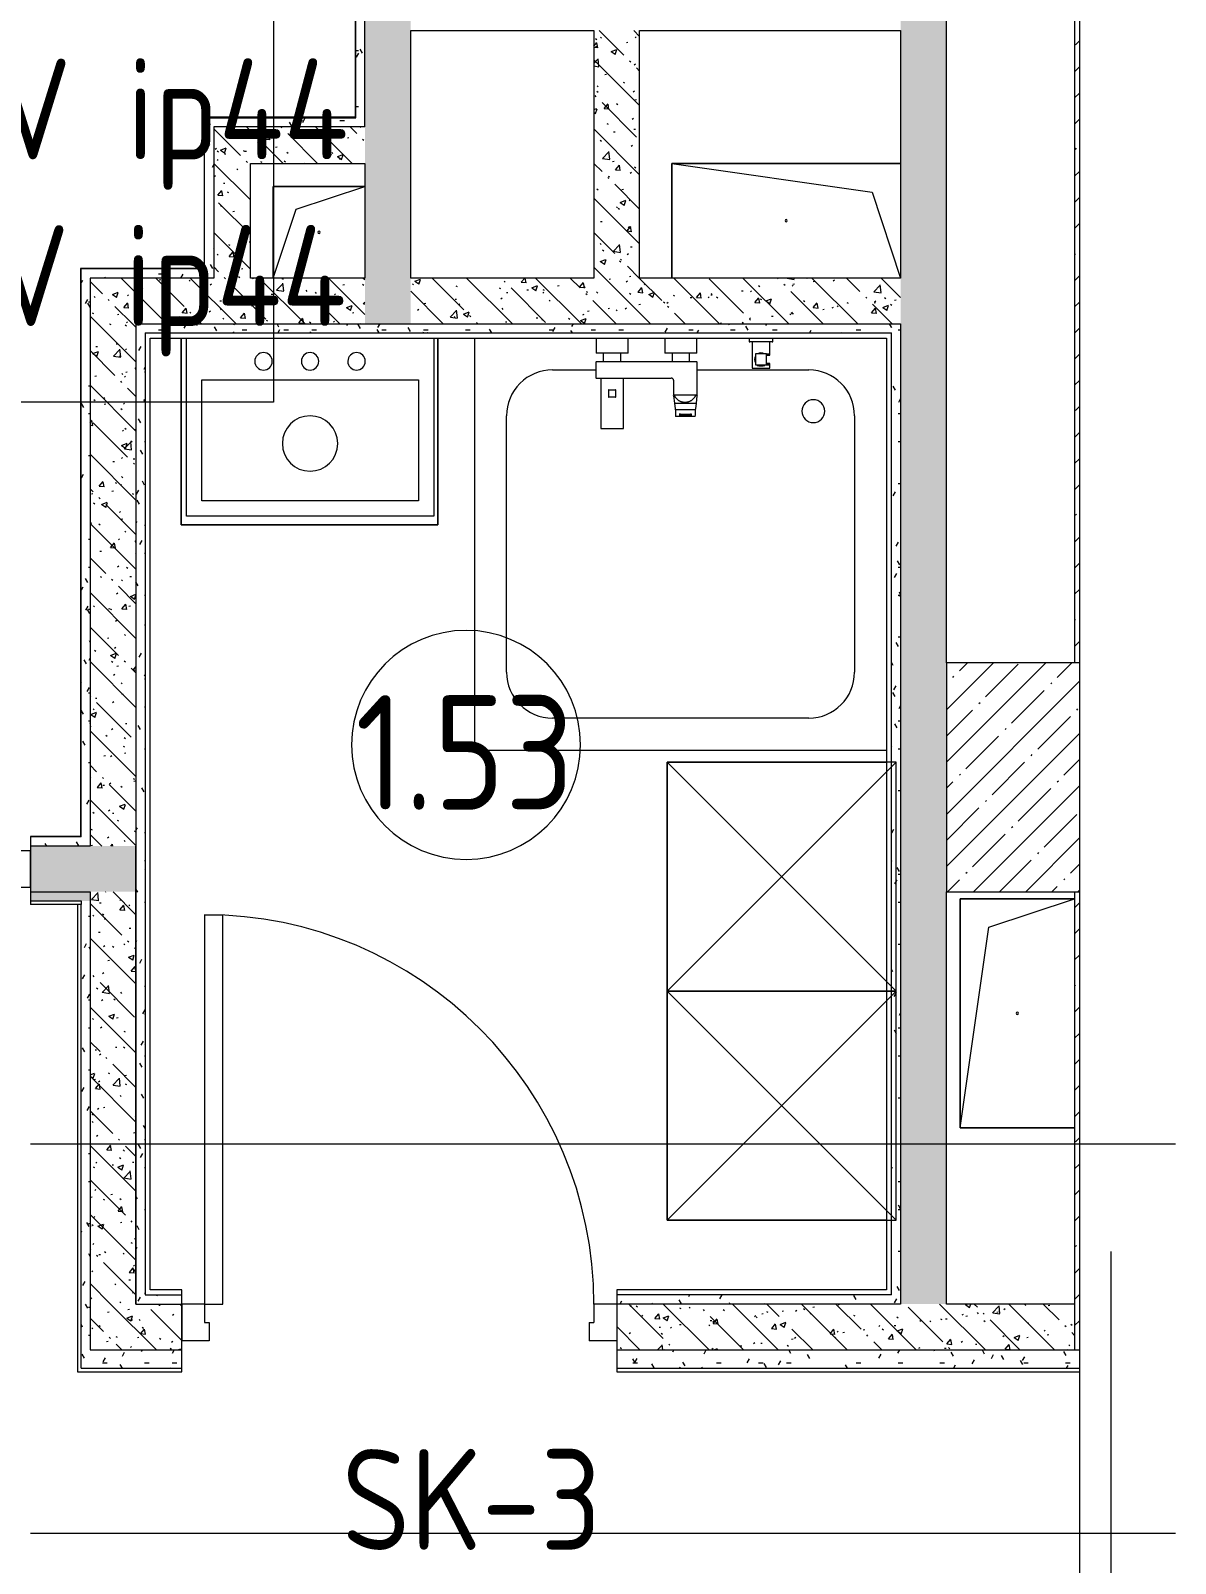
# Model space of a CAD drawing. Header units: millimetres. Extents: x 35881 to 234190, y -8553 to 29063.
# Drawn here: x 82200 to 84700, y 21234 to 24580 of the extents above; entities that cross this region are included whole.
import ezdxf

# ---------------------------------------------------------------- set-up
doc = ezdxf.new("R2010")
doc.units = ezdxf.units.MM
for name, color, linetype, lineweight in [('A-AREA-IDEN', 7, 'Continuous', 9), ('A-DETL-GENF', 7, 'Continuous', 9), ('A-DOOR', 7, 'Continuous', 9), ('A-DOOR-1', 7, 'Continuous', 13), ('A-DOOR-FRAM', 7, 'Continuous', 13), ('A-GENM', 7, 'Continuous', 9), ('A-WALL', 7, 'Continuous', 9), ('E-ELEC-FIXT-IDEN', 7, 'Continuous', 9), ('I-WALL', 7, 'Continuous', 9), ('P-SANR-FIXT', 7, 'Continuous', 9), ('S-COLS', 7, 'Continuous', 9), ('Оси', 7, 'Continuous', 9)]:
    doc.layers.add(name, color=color, linetype=linetype, lineweight=lineweight)
for name, color, linetype, lineweight, true_color in [('A-WALL-1', 7, 'Continuous', 9, 0x3c3c3c), ('A-WALL-FNSH-1', 7, 'Continuous', 9, 0x3c3c3c), ('I-FURN-1', 7, 'Continuous', 9, 0xf0f0f0)]:
    doc.layers.add(name, color=color, linetype=linetype, lineweight=lineweight, true_color=true_color)
doc.styles.add('GOST Common', font='GOST_Common.ttf', dxfattribs={"width": 0.9, "height": 220})
doc.styles.add('GOST Common_1', font='GOST_Common.ttf', dxfattribs={"width": 0.9, "height": 250})
pattern_1 = [(135, (0, 0), (-75.43415, -75.43415), [106.68, -17.78, 3.556, -17.78]), (135, (0, 75.39), (-75.43415, -75.43415), []), (50, (0, 0), (127.52922, -11.15758), [13.335, -146.685]), (355, (0, 0), (-24.66966, 133.74002), [10.668, -117.348]), (100.451, (10.63, -0.93), (102.85973, 122.58178), [11.333, -124.663]), (46.184, (0, 35.56), (189.75516, -29.43036), [20.002, -220.027]), (96.636, (15.81, 33.1), (166.1822, 173.1996), [17, -186.995]), (351.184, (0, 35.56), (166.18393, 173.19757), [16.002, -176.022]), (21, (17.78, 26.67), (106.13027, -71.58603), [13.335, -146.685]), (326, (17.78, 26.67), (43.26188, 128.93175), [10.668, -117.348]), (71.451, (26.62, 20.7), (149.39198, 57.34505), [11.333, -124.663]), (37.5, (0, 0), (2.162228, 59.188357), [3.353, -112.573, 3.353, -115.773, -117.792]), (37.5, (0, 0), (2.162228, 59.188357), [-235.052, 3.353, -114.44]), (7.5, (0, 0), (46.773857, 70.126152), [3.353, -64.567, 3.353, -109.906, -44.894]), (7.5, (0, 0), (46.773857, 70.126152), [-181.178, 3.353, -41.542]), (327.5, (-39.65, 0), (94.91367, -4.010093), [3.353, -41.097, 3.353, -135.331, -184.023]), (327.5, (-39.65, 0), (94.91367, -4.010093), [-183.134, 3.353, -180.67]), (317.5, (-57.43, 0), (103.69057, 17.79882), [3.353, -54.432, 3.353, -88.748, -130.683]), (317.5, (-57.43, 0), (103.69057, 17.79882), [-149.885, 3.353, -127.33])]
pattern_2 = [(45, (0, 0), (-57.02463, 57.02463), []), (45, (57.025, 0), (-57.02463, 57.02463), [100.806, -20.161, 3.353, -16.808])]
pattern_3 = [(0, (0, 0), (121.92, 30.48), [10.058, -81.382, 10.058, -81.382, -487.68]), (0, (0, 0), (121.92, 30.48), [-182.88, 10.058, -172.822, 10.058, -81.382, -213.36]), (0, (0, 0), (121.92, 30.48), [-457.2, 10.058, -50.902, 10.058, -142.342]), (120, (45.72, 15.24), (-87.356454, 90.345817), [10.058, -81.382, 10.058, -81.382, -487.68]), (120, (45.72, 15.24), (-87.356454, 90.345817), [-182.88, 10.058, -172.822, 10.058, -81.382, -213.36]), (120, (45.72, 15.24), (-87.356454, 90.345817), [-457.2, 10.058, -50.902, 10.058, -142.342]), (240, (60.96, 76.2), (-34.563546, -120.825817), [10.058, -81.382, 10.058, -81.382, -487.68]), (240, (60.96, 76.2), (-34.563546, -120.825817), [-182.88, 10.058, -172.822, 10.058, -81.382, -213.36]), (240, (60.96, 76.2), (-34.563546, -120.825817), [-457.2, 10.058, -50.902, 10.058, -142.342])]

# ---------------------------------------------------------------- blocks, each defined once
blk = doc.blocks.new('BSC_Колонна _Прямоугольная - 500х500-23287078-План размещения напольных электротехнических лючков и розеток 1 этажа в осях 12-23')
at = {"layer": 'S-COLS'}
h = blk.add_hatch(dxfattribs=at)
h.set_pattern_fill('FP_19', color=256, style=0, pattern_type=2)
h.set_pattern_definition([(45, (-84450, -22950), (-57.02463, 57.02463), []), (45, (-84392.975, -22950), (-57.02463, 57.02463), [100.806, -20.161, 3.353, -16.808])])
h.paths.add_polyline_path([(-250, -250), (40.7, -250), (40.7, 250), (-250, 250)])
for p, q in [((40.7, 250), (-250, 250)), ((-250, 250), (-250, -250)), ((-250, -250), (40.7, -250))]:
    blk.add_line(p, q, dxfattribs=at)
blk = doc.blocks.new('110_Дверь_СКБ_1Ст_Внутренняя1 - Д-9_ ДОО_Дв_950x2100h_Цеха_ ПУИ_ Помещение персонала_ Моечные_ Тамбур-18976848-План размещения напольных электротехнических лючков и розеток 1 этажа в осях 12-23')
at = {"layer": 'A-DOOR'}
blk.add_arc((-412.5, 40), 850, 360, 90, dxfattribs=at)
at = {"layer": 'A-DOOR-1'}
for p, q in [((-412.5, 890), (-372.5, 890)), ((-412.5, 890), (-412.5, 40)), ((-372.5, 40), (-372.5, 890)), ((-412.5, 40), (-372.5, 40))]:
    blk.add_line(p, q, dxfattribs=at)
at = {"layer": 'A-DOOR-FRAM'}
for p, q in [((-412.5, 40), (-462.5, 40)), ((-462.5, 40), (-462.5, -40)), ((-412.5, 40), (-412.5, 0)), ((487.5, 40), (437.5, 40)), ((437.5, 40), (437.5, 0)), ((487.5, 40), (487.5, -40)), ((-412.5, 0), (-402.5, 0)), ((-402.5, 0), (-402.5, -40)), ((427.5, 0), (437.5, 0)), ((427.5, 0), (427.5, -40)), ((-402.5, -40), (-462.5, -40)), ((487.5, -40), (427.5, -40))]:
    blk.add_line(p, q, dxfattribs=at)
blk = doc.blocks.new('110_Дверь_СКБ_1Ст_Внутренняя1 - Д-7_п__950x2100h_Туалет-32105350-План размещения напольных электротехнических лючков и розеток 1 этажа в осях 12-23')
at = {"layer": 'A-DOOR'}
blk.add_arc((-412.5, 50), 850, 360, 90, dxfattribs=at)
at = {"layer": 'A-DOOR-1'}
for p, q in [((-412.5, 900), (-372.5, 900)), ((-412.5, 900), (-412.5, 50)), ((-372.5, 50), (-372.5, 900)), ((-412.5, 50), (-372.5, 50))]:
    blk.add_line(p, q, dxfattribs=at)
at = {"layer": 'A-DOOR-FRAM'}
for p, q in [((-412.5, 50), (-462.5, 50)), ((-462.5, 50), (-462.5, -30)), ((-412.5, 50), (-412.5, 10)), ((487.5, 50), (437.5, 50)), ((437.5, 50), (437.5, 10)), ((487.5, 50), (487.5, -30)), ((-412.5, 10), (-402.5, 10)), ((-402.5, 10), (-402.5, -30)), ((427.5, 10), (437.5, 10)), ((427.5, 10), (427.5, -30)), ((-402.5, -30), (-462.5, -30)), ((487.5, -30), (427.5, -30))]:
    blk.add_line(p, q, dxfattribs=at)
blk = doc.blocks.new('SND_Aquanet_Душевой поддон_HX108_Квадратный_С опорами_Сантехкомплект__$ - 900х900-19919295-План размещения напольных электротехнических лючков и розеток 1 этажа в осях 12-23')
at = {"layer": 'P-SANR-FIXT'}
for p, q in [((450, 450), (-449.6, 450)), ((450, -449.7), (450, 450)), ((-280, 380), (280, 380)), ((-380, -280), (-380, 280)), ((380, 280), (380, -280)), ((-36.6, -380), (-280, -380)), ((280, -380), (185.4, -380))]:
    blk.add_line(p, q, dxfattribs=at)
for centre, radius, start, end in [((-280, 280), 100, 90, 180), ((280, 280), 100, 0, 90), ((-290, -290), 25, 90, 270), ((-290, -290), 25, 270, 90), ((-280, -280), 100, 180, 270), ((280, -280), 100, 270, 0)]:
    blk.add_arc(centre, radius, start, end, dxfattribs=at)
blk = doc.blocks.new('GM_Отверстие прямоугольное _в плите_ - Отверстие-21613015-План размещения напольных электротехнических лючков и розеток 1 этажа в осях 12-23')
at = {"layer": 'A-GENM'}
for p, q in [((-125, -250), (-125, 250)), ((-125, 250), (125, 250)), ((125, 250), (-125, 250)), ((-125, 250), (-125, -250)), ((-62.5, 187.5), (125, 250)), ((-125, -250), (-62.5, 187.5)), ((125, -250), (-125, -250)), ((-125, -250), (125, -250))]:
    blk.add_line(p, q, dxfattribs=at)
for start, end in [(360, 180), (180, 360)]:
    blk.add_arc((0, 0), 2.5, start, end, dxfattribs=at)
blk = doc.blocks.new('GM_Отверстие прямоугольное _в плите_ - Отверстие-V40-План размещения напольных электротехнических лючков и розеток 1 этажа в осях 12-23')
at = {"layer": 'A-GENM'}
for p, q in [((-125, -250), (-125, 250)), ((-125, 250), (-125, -250)), ((-62.5, 187.5), (125, 250)), ((-125, -250), (-62.5, 187.5)), ((125, -250), (-125, -250)), ((-125, -250), (125, -250))]:
    blk.add_line(p, q, dxfattribs=at)
for start, end in [(360, 180), (180, 360)]:
    blk.add_arc((0, 0), 2.5, start, end, dxfattribs=at)
blk = doc.blocks.new('GM_Отверстие прямоугольное _в плите_ - Отверстие-V50-План размещения напольных электротехнических лючков и розеток 1 этажа в осях 12-23')
at = {"layer": 'A-GENM'}
for p, q in [((-100, -100), (-100, 100)), ((-100, 100), (100, 100)), ((100, 100), (-100, 100)), ((-100, 100), (-100, -100)), ((-50, 50), (100, 100)), ((-100, -100), (-50, 50))]:
    blk.add_line(p, q, dxfattribs=at)
for start, end in [(360, 180), (180, 360)]:
    blk.add_arc((0, 0), 2.5, start, end, dxfattribs=at)
blk = doc.blocks.new('Шкаф параметрический - 1_318п-25615764-План размещения напольных электротехнических лючков и розеток 1 этажа в осях 12-23')
at = {"layer": 'I-FURN-1'}
for p, q in [((0, 0), (500, -500)), ((0, -500), (500, 0)), ((500, 0), (0, 0)), ((0, 0), (0, -500)), ((500, -500), (500, 0)), ((0, -500), (0, -21)), ((500, -21), (500, -500)), ((0, -500), (500, -500)), ((500, -500), (0, -500))]:
    blk.add_line(p, q, dxfattribs=at)
blk = doc.blocks.new('Мойка кухонная - Мойка Steel Hammer SH R 5151 GLOWE 2-V174-План размещения напольных электротехнических лючков и розеток 1 этажа в осях 12-23')
at = {"layer": 'P-SANR-FIXT'}
for p, q in [((-270, 400), (270, 400)), ((-270, 11), (-270, 400)), ((270, 400), (270, 11)), ((-236.6, 366.4), (236.1, 366.4)), ((-236.6, 102.3), (-236.6, 366.4)), ((236.1, 366.4), (236.1, 102.3)), ((236.1, 102.3), (-236.6, 102.3))]:
    blk.add_line(p, q, dxfattribs=at)
for centre, radius, start, end in [((0, 241.3), 60.5, 0, 180), ((0, 241.3), 60.5, 180, 0), ((-101.6, 61.9), 19, 90, 180), ((-101.6, 61.9), 19.1, 0, 90), ((0, 61.9), 19, 0, 180), ((101.6, 61.9), 19.1, 0, 180), ((-101.6, 61.9), 19, 180, 270), ((-101.6, 61.9), 19, 270, 0), ((0, 61.9), 19, 180, 0), ((101.6, 61.9), 19.1, 180, 0)]:
    blk.add_arc(centre, radius, start, end, dxfattribs=at)
blk = doc.blocks.new('Смеситель для ванны с душевым гарнитуром - Смеситель для ванны с душевым гарнитуром-30756537-План размещения напольных электротехнических лючков и розеток 1 этажа в осях 12-23')
at = {"layer": 'P-SANR-FIXT'}
for p, q in [((74079, 11781), (74071, 11781)), ((74079, 11779.4), (74079, 11781)), ((74079, 11781), (74079, 11779.4)), ((74079, 11779.4), (74079, 11730.6)), ((74106.3, 11774.2), (74079, 11774.2)), ((74129.8, 11767), (74105.8, 11767)), ((74105.8, 11767), (74105.8, 11743)), ((74108.3, 11774.2), (74106.3, 11774.2)), ((74106.3, 11774.2), (74106.3, 11767)), ((74106.3, 11767), (74106.3, 11774.2)), ((74108.8, 11767), (74108.8, 11773.7)), ((74126.8, 11773.7), (74126.8, 11767)), ((74129.5, 11774.2), (74127.3, 11774.2)), ((74129.5, 11767), (74129.5, 11774.2)), ((74137, 11774.2), (74129.5, 11774.2)), ((74129.5, 11774.2), (74129.5, 11767)), ((74129.8, 11743), (74129.8, 11767)), ((74131.3, 11763.4), (74129.8, 11763.4)), ((74131.3, 11763.4), (74129.8, 11763.4)), ((74131.3, 11763.4), (74129.8, 11763.4)), ((74131.3, 11763.4), (74129.8, 11763.4)), ((74131.3, 11763.4), (74129.8, 11763.4)), ((74131.3, 11763.4), (74129.8, 11763.4)), ((74131.3, 11763.4), (74129.8, 11763.4)), ((74131.3, 11763.4), (74129.8, 11763.4)), ((74129.8, 11760.2), (74131.3, 11760.2)), ((74129.8, 11760.2), (74131.3, 11760.2)), ((74129.8, 11760.2), (74131.3, 11760.2)), ((74129.8, 11760.2), (74131.3, 11760.2)), ((74129.8, 11760.2), (74131.3, 11760.2)), ((74129.8, 11760.2), (74131.3, 11760.2)), ((74129.8, 11760.2), (74131.3, 11760.2)), ((74129.8, 11760.2), (74131.3, 11760.2)), ((74131.3, 11758.9), (74129.8, 11758.9)), ((74131.3, 11758.9), (74129.8, 11758.9)), ((74131.3, 11758.9), (74129.8, 11758.9)), ((74131.3, 11758.9), (74129.8, 11758.9)), ((74131.3, 11758.9), (74129.8, 11758.9)), ((74131.3, 11758.9), (74129.8, 11758.9)), ((74131.3, 11758.9), (74129.8, 11758.9)), ((74131.3, 11758.9), (74129.8, 11758.9)), ((74129.8, 11755.6), (74131.3, 11755.6)), ((74129.8, 11755.6), (74131.3, 11755.6)), ((74129.8, 11755.6), (74131.3, 11755.6)), ((74129.8, 11755.6), (74131.3, 11755.6)), ((74129.8, 11755.6), (74131.3, 11755.6)), ((74129.8, 11755.6), (74131.3, 11755.6)), ((74129.8, 11755.6), (74131.3, 11755.6)), ((74129.8, 11755.6), (74131.3, 11755.6)), ((74131.3, 11754.4), (74129.8, 11754.4)), ((74131.3, 11754.4), (74129.8, 11754.4)), ((74131.3, 11754.4), (74129.8, 11754.4)), ((74131.3, 11754.4), (74129.8, 11754.4)), ((74131.3, 11754.4), (74129.8, 11754.4)), ((74131.3, 11754.4), (74129.8, 11754.4)), ((74131.3, 11754.4), (74129.8, 11754.4)), ((74131.3, 11754.4), (74129.8, 11754.4)), ((74129.8, 11751.1), (74131.3, 11751.1)), ((74129.8, 11751.1), (74131.3, 11751.1)), ((74129.8, 11751.1), (74131.3, 11751.1)), ((74129.8, 11751.1), (74131.3, 11751.1)), ((74129.8, 11751.1), (74131.3, 11751.1)), ((74129.8, 11751.1), (74131.3, 11751.1)), ((74129.8, 11751.1), (74131.3, 11751.1)), ((74129.8, 11751.1), (74131.3, 11751.1)), ((74131.3, 11749.8), (74129.8, 11749.8)), ((74131.3, 11749.8), (74129.8, 11749.8)), ((74131.3, 11749.8), (74129.8, 11749.8)), ((74131.3, 11749.8), (74129.8, 11749.8)), ((74131.3, 11749.8), (74129.8, 11749.8)), ((74131.3, 11749.8), (74129.8, 11749.8)), ((74131.3, 11749.8), (74129.8, 11749.8)), ((74131.3, 11749.8), (74129.8, 11749.8)), ((74129.8, 11746.6), (74131.3, 11746.6)), ((74129.8, 11746.6), (74131.3, 11746.6)), ((74129.8, 11746.6), (74131.3, 11746.6)), ((74129.8, 11746.6), (74131.3, 11746.6)), ((74129.8, 11746.6), (74131.3, 11746.6)), ((74129.8, 11746.6), (74131.3, 11746.6)), ((74129.8, 11746.6), (74131.3, 11746.6)), ((74129.8, 11746.6), (74131.3, 11746.6)), ((74131.3, 11763.4), (74131.3, 11760.2)), ((74131.3, 11760.2), (74131.3, 11763.4)), ((74131.3, 11763.4), (74131.3, 11760.2)), ((74131.3, 11760.2), (74131.3, 11763.4)), ((74131.3, 11763.4), (74131.3, 11760.2)), ((74131.3, 11760.2), (74131.3, 11763.4)), ((74131.3, 11763.4), (74131.3, 11760.2)), ((74131.3, 11760.2), (74131.3, 11763.4)), ((74131.3, 11763.4), (74131.3, 11760.2)), ((74131.3, 11760.2), (74131.3, 11763.4)), ((74131.3, 11763.4), (74131.3, 11760.2)), ((74131.3, 11760.2), (74131.3, 11763.4)), ((74131.3, 11763.4), (74131.3, 11760.2)), ((74131.3, 11760.2), (74131.3, 11763.4)), ((74131.3, 11763.4), (74131.3, 11760.2)), ((74131.3, 11760.2), (74131.3, 11763.4)), ((74131.3, 11758.9), (74131.3, 11755.6)), ((74131.3, 11755.6), (74131.3, 11758.9)), ((74131.3, 11758.9), (74131.3, 11755.6)), ((74131.3, 11755.6), (74131.3, 11758.9)), ((74131.3, 11758.9), (74131.3, 11755.6)), ((74131.3, 11755.6), (74131.3, 11758.9)), ((74131.3, 11758.9), (74131.3, 11755.6)), ((74131.3, 11755.6), (74131.3, 11758.9)), ((74131.3, 11758.9), (74131.3, 11755.6)), ((74131.3, 11755.6), (74131.3, 11758.9)), ((74131.3, 11758.9), (74131.3, 11755.6)), ((74131.3, 11755.6), (74131.3, 11758.9)), ((74131.3, 11758.9), (74131.3, 11755.6)), ((74131.3, 11755.6), (74131.3, 11758.9)), ((74131.3, 11758.9), (74131.3, 11755.6)), ((74131.3, 11755.6), (74131.3, 11758.9)), ((74131.3, 11754.4), (74131.3, 11751.1)), ((74131.3, 11751.1), (74131.3, 11754.4)), ((74131.3, 11754.4), (74131.3, 11751.1)), ((74131.3, 11751.1), (74131.3, 11754.4)), ((74131.3, 11754.4), (74131.3, 11751.1)), ((74131.3, 11751.1), (74131.3, 11754.4)), ((74131.3, 11754.4), (74131.3, 11751.1)), ((74131.3, 11751.1), (74131.3, 11754.4)), ((74131.3, 11754.4), (74131.3, 11751.1)), ((74131.3, 11751.1), (74131.3, 11754.4)), ((74131.3, 11754.4), (74131.3, 11751.1)), ((74131.3, 11751.1), (74131.3, 11754.4)), ((74131.3, 11754.4), (74131.3, 11751.1)), ((74131.3, 11751.1), (74131.3, 11754.4)), ((74131.3, 11754.4), (74131.3, 11751.1)), ((74131.3, 11751.1), (74131.3, 11754.4)), ((74131.3, 11749.8), (74131.3, 11746.6)), ((74131.3, 11746.6), (74131.3, 11749.8)), ((74131.3, 11749.8), (74131.3, 11746.6)), ((74131.3, 11746.6), (74131.3, 11749.8)), ((74131.3, 11749.8), (74131.3, 11746.6)), ((74131.3, 11746.6), (74131.3, 11749.8)), ((74131.3, 11749.8), (74131.3, 11746.6)), ((74131.3, 11746.6), (74131.3, 11749.8)), ((74131.3, 11749.8), (74131.3, 11746.6)), ((74131.3, 11746.6), (74131.3, 11749.8)), ((74131.3, 11749.8), (74131.3, 11746.6)), ((74131.3, 11746.6), (74131.3, 11749.8)), ((74131.3, 11749.8), (74131.3, 11746.6)), ((74131.3, 11746.6), (74131.3, 11749.8)), ((74131.3, 11749.8), (74131.3, 11746.6)), ((74131.3, 11746.6), (74131.3, 11749.8)), ((74137, 11735.7), (74137, 11774.2)), ((74071, 11729), (74079, 11729)), ((74079, 11735.7), (74137, 11735.7)), ((74079, 11730.6), (74079, 11729)), ((74079, 11729), (74079, 11730.6)), ((74105.8, 11743), (74129.8, 11743)), ((74104, 11615), (74071, 11615)), ((74104, 11615), (74071, 11615)), ((74104, 11615), (74104, 11545)), ((74104, 11615), (74104, 11545)), ((74123.3, 11615), (74123.3, 11395)), ((74123.3, 11615), (74123.3, 11395)), ((74193.8, 11616), (74124.3, 11616)), ((74193.8, 11616), (74124.3, 11616)), ((74194.8, 11565), (74194.8, 11615)), ((74194.8, 11565), (74194.8, 11615)), ((74196.6, 11615.9), (74197.4, 11615.9)), ((74196.6, 11615.9), (74196.6, 11611)), ((74213, 11614), (74197.4, 11615.9)), ((74213, 11566), (74213, 11614)), ((74225.9, 11612.4), (74213, 11614)), ((74227.4, 11612.2), (74225.9, 11612.4)), ((74227.4, 11567.8), (74227.4, 11612.2)), ((74229.8, 11611.9), (74227.4, 11612.2)), ((74238.6, 11612), (74229.8, 11612)), ((74242.1, 11611.5), (74238.6, 11612)), ((74242.1, 11611.5), (74242.1, 11568.5)), ((74123.3, 11599.2), (74104, 11599.2)), ((74237.5, 11602.5), (74235.9, 11602.5)), ((74237.5, 11577.5), (74235.9, 11577.5)), ((74237.5, 11602.5), (74236, 11602.5)), ((74236, 11577.5), (74237.5, 11577.5)), ((74237.2, 11579.6), (74237.2, 11600.4)), ((74240.2, 11600.4), (74237.2, 11600.4)), ((74240.2, 11579.6), (74237.2, 11579.6)), ((74237.5, 11602.5), (74239.9, 11602.5)), ((74239.9, 11577.5), (74237.5, 11577.5)), ((74238.1, 11600.4), (74238.1, 11602.5)), ((74238.1, 11577.5), (74238.1, 11579.6)), ((74240.2, 11600.4), (74240.2, 11579.6)), ((74071, 11545), (74104, 11545)), ((74071, 11545), (74104, 11545)), ((74104, 11560.7), (74123.3, 11560.7)), ((74158.3, 11395), (74158.3, 11559)), ((74158.3, 11395), (74158.3, 11559)), ((74163.3, 11564), (74193.8, 11564)), ((74163.3, 11564), (74193.8, 11564)), ((74196.6, 11567.5), (74196.6, 11564.1)), ((74197.4, 11564.1), (74196.6, 11564.1)), ((74197.4, 11564.1), (74213, 11566)), ((74213, 11566), (74225.9, 11567.6)), ((74225.9, 11567.6), (74227.4, 11567.8)), ((74227.4, 11567.8), (74229.8, 11568)), ((74229.8, 11568), (74238.6, 11568)), ((74238.6, 11568), (74242.1, 11568.5)), ((74104, 11465), (74071, 11465)), ((74104, 11465), (74071, 11465)), ((74104, 11465), (74104, 11395)), ((74104, 11465), (74104, 11395)), ((74123.3, 11449.2), (74104, 11449.2)), ((74267.8, 11455), (74158.3, 11455)), ((74268.3, 11405.5), (74268.3, 11454.5)), ((74104, 11410.7), (74123.3, 11410.7)), ((74200.3, 11438), (74184.3, 11438)), ((74184.3, 11437.5), (74184.3, 11438)), ((74184.3, 11438), (74184.3, 11437.5)), ((74184.3, 11422.5), (74184.3, 11437.5)), ((74184.3, 11422.5), (74184.3, 11422)), ((74184.3, 11422), (74184.3, 11422.5)), ((74184.3, 11422), (74200.3, 11422)), ((74200.3, 11437.5), (74200.3, 11438)), ((74200.3, 11438), (74200.3, 11437.5)), ((74200.3, 11437.5), (74200.3, 11422.5)), ((74200.3, 11422.5), (74200.3, 11422)), ((74200.3, 11422), (74200.3, 11422.5)), ((74071, 11395), (74104, 11395)), ((74071, 11395), (74104, 11395)), ((74124.3, 11394), (74157.3, 11394)), ((74124.3, 11394), (74157.3, 11394)), ((74158.3, 11405), (74267.8, 11405))]:
    blk.add_line(p, q, dxfattribs=at)
at = {"layer": 'P-SANR-FIXT', "flags": 128}
for points in [[(74194.8, 11612.7), (74195.7, 11612.3), (74196.7, 11611.9), (74197.6, 11611.5), (74198.5, 11611.1), (74199.3, 11610.6), (74200.2, 11610), (74201, 11609.5), (74201.8, 11608.9), (74202.6, 11608.3), (74203.4, 11607.6), (74204.1, 11606.9), (74204.8, 11606.2), (74205.5, 11605.5), (74206.1, 11604.7), (74206.7, 11603.9), (74207.3, 11603.1), (74207.9, 11602.3), (74208.4, 11601.4), (74208.9, 11600.6), (74209.3, 11599.7), (74209.7, 11598.8), (74210.1, 11597.8), (74210.4, 11596.9), (74210.7, 11595.9), (74211, 11595), (74211.2, 11594), (74211.4, 11593), (74211.5, 11592), (74211.6, 11591), (74211.7, 11590), (74211.7, 11589)], [(74211.7, 11588), (74211.6, 11587), (74211.5, 11586), (74211.4, 11585), (74211.2, 11584), (74211, 11583.1), (74210.7, 11582.1), (74210.4, 11581.1), (74210.1, 11580.2), (74209.7, 11579.3), (74209.3, 11578.4), (74208.9, 11577.5), (74208.4, 11576.6), (74207.9, 11575.7), (74207.3, 11574.9), (74206.8, 11574.1), (74206.1, 11573.3), (74205.5, 11572.5), (74204.8, 11571.8), (74204.1, 11571.1), (74203.4, 11570.4), (74202.6, 11569.7), (74201.8, 11569.1), (74201, 11568.5), (74200.2, 11568), (74199.4, 11567.4), (74198.5, 11567), (74197.6, 11566.5), (74196.7, 11566.1), (74195.8, 11565.7), (74194.8, 11565.4)], [(74237.2, 11600.4), (74237.2, 11600.8), (74237.2, 11601.3), (74237.3, 11601.7), (74237.3, 11602), (74237.3, 11602.3), (74237.4, 11602.4), (74237.5, 11602.5)], [(74237.5, 11577.5), (74237.4, 11577.6), (74237.3, 11577.7), (74237.3, 11578), (74237.3, 11578.3), (74237.2, 11578.7), (74237.2, 11579.1), (74237.2, 11579.6)], [(74240, 11602.4), (74240, 11602.3), (74240.1, 11602), (74240.1, 11601.7), (74240.2, 11601.3), (74240.2, 11600.8), (74240.2, 11600.4)], [(74240.2, 11579.6), (74240.2, 11579.1), (74240.2, 11578.7), (74240.1, 11578.3), (74240.1, 11578), (74240, 11577.7), (74240, 11577.6)]]:
    blk.add_lwpolyline(points, dxfattribs=at)
at = {"layer": 'P-SANR-FIXT'}
for centre, radius, start, end in [((74117.8, 11755), 14.2, 148.1524, 211.7439), ((74117.8, 11755), 14.2, 148.1524, 211.7439), ((74108.3, 11773.7), 0.5, 0, 90), ((74127.3, 11773.7), 0.5, 90, 180), ((74117.8, 11755), 14.2, 328.3082, 32.0443), ((74117.8, 11755), 14.2, 328.3082, 32.0443), ((74117.8, 11755), 14.2, 238.2631, 301.8541), ((74117.8, 11755), 14.2, 238.2631, 301.8541), ((74124.3, 11615), 1, 90, 180), ((74124.3, 11615), 1, 90, 180), ((74193.8, 11615), 1, 0, 90), ((74193.8, 11615), 1, 0, 90), ((74163.3, 11559), 5, 90, 180), ((74163.3, 11559), 5, 90, 180), ((74193.8, 11565), 1, 270, 0), ((74193.8, 11565), 1, 270, 0), ((74267.8, 11454.5), 0.5, 0, 90), ((74124.3, 11395), 1, 180, 270), ((74124.3, 11395), 1, 180, 270), ((74157.3, 11395), 1, 270, 0), ((74157.3, 11395), 1, 270, 0), ((74267.8, 11405.5), 0.5, 270, 0)]:
    blk.add_arc(centre, radius, start, end, dxfattribs=at)
blk = doc.blocks.new('DET_L_Линия разрыва - М100-30654842-План размещения напольных электротехнических лючков и розеток 1 этажа в осях 12-23')
at = {"layer": 'A-DETL-GENF'}
blk.add_line((24079.7, 0), (12339.9, 0), dxfattribs=at)
blk = doc.blocks.new('Марка_Помещения - Номер-25198446-План размещения напольных электротехнических лючков и розеток 1 этажа в осях 12-23')
at = {"layer": 'A-AREA-IDEN'}
for start, end in [(360, 180), (180, 360)]:
    blk.add_arc((0, 0), 2.5, start, end, dxfattribs=at)

msp = doc.modelspace()

# ---------------------------------------------------------------- hatches: boundary and pattern name
at = {"layer": 'I-WALL'}
h = msp.add_hatch(dxfattribs=at)
h.set_pattern_fill('FP_22', color=256, style=0, pattern_type=2)
h.set_pattern_definition(pattern_1)
h.paths.add_polyline_path([(82996.4, 23940), (83030, 23940), (83030, 25850), (82930, 25850), (82930, 23940)])
h.paths.add_polyline_path([(83030, 26800), (83030, 26880), (82930, 26880), (82930, 26800)])
h = msp.add_hatch(dxfattribs=at)
h.set_pattern_fill('FP_22', color=256, style=0, pattern_type=2)
h.set_pattern_definition(pattern_1)
h.paths.add_polyline_path([(84200, 21800), (84200, 26880), (84100, 26880), (84100, 21800)])
h = msp.add_hatch(dxfattribs=at)
h.set_pattern_fill('FP_58', color=256, style=0, pattern_type=2)
h.set_pattern_definition(pattern_3)
h.paths.add_polyline_path([(82930, 24370), (82930, 25950), (82910, 25950), (82910, 24370)])
h.paths.add_polyline_path([(82930, 26700), (82930, 26860), (82910, 26860), (82910, 26700)])
h = msp.add_hatch(dxfattribs=at)
h.set_pattern_fill('FP_1', color=256, style=0, pattern_type=2)
h.set_pattern_definition(pattern_2)
h.paths.add_polyline_path([(84490.7, 23200), (84490.7, 26600), (84480, 26600), (84480, 23200)])
h = msp.add_hatch(dxfattribs=at)
h.set_pattern_fill('FP_22', color=256, style=0, pattern_type=2)
h.set_pattern_definition(pattern_1)
h.paths.add_polyline_path([(83530, 24040), (83530, 24580), (83430, 24580), (83430, 24040)])
h = msp.add_hatch(dxfattribs=at)
h.set_pattern_fill('FP_58', color=256, style=0, pattern_type=2)
h.set_pattern_definition(pattern_3)
h.paths.add_polyline_path([(82600, 24370), (82910, 24370), (82909, 24390), (82580, 24390), (82580, 24370)])
h = msp.add_hatch(dxfattribs=at)
h.set_pattern_fill('FP_58', color=256, style=0, pattern_type=2)
h.set_pattern_definition(pattern_3)
h.paths.add_polyline_path([(82600, 24040), (82600, 24370), (82580, 24370), (82580, 24040)])
h = msp.add_hatch(dxfattribs=at)
h.set_pattern_fill('FP_22', color=256, style=0, pattern_type=2)
h.set_pattern_definition(pattern_1)
h.paths.add_polyline_path([(82680, 24040), (82680, 24370), (82600, 24370), (82600, 24040), (82632.7, 24040)])
h = msp.add_hatch(dxfattribs=at)
h.set_pattern_fill('FP_22', color=256, style=0, pattern_type=2)
h.set_pattern_definition(pattern_1)
h.paths.add_polyline_path([(82930, 24290), (82930, 24370), (82680, 24370), (82680, 24290)])
h = msp.add_hatch(dxfattribs=at)
h.set_pattern_fill('FP_58', color=256, style=0, pattern_type=2)
h.set_pattern_definition(pattern_3)
h.paths.add_polyline_path([(82330, 24040), (82580, 24040), (82580, 24060), (82310, 24060), (82310, 24040)])
h = msp.add_hatch(dxfattribs=at)
h.set_pattern_fill('FP_58', color=256, style=0, pattern_type=2)
h.set_pattern_definition(pattern_3)
h.paths.add_polyline_path([(82330, 22800), (82330, 24040), (82310, 24040), (82310, 22800)])
h = msp.add_hatch(dxfattribs=at)
h.set_pattern_fill('FP_22', color=256, style=0, pattern_type=2)
h.set_pattern_definition(pattern_1)
h.paths.add_polyline_path([(82930, 23940), (82930, 24040), (82330, 24040), (82330, 23940), (82814.5, 23940)])
h = msp.add_hatch(dxfattribs=at)
h.set_pattern_fill('FP_22', color=256, style=0, pattern_type=2)
h.set_pattern_definition(pattern_1)
h.paths.add_polyline_path([(84100, 23940), (84100, 24040), (83030, 24040), (83030, 23940), (84087.5, 23940)])
h = msp.add_hatch(dxfattribs=at)
h.set_pattern_fill('FP_22', color=256, style=0, pattern_type=2)
h.set_pattern_definition(pattern_1)
h.paths.add_polyline_path([(82430, 22800), (82430, 23940), (82330, 23940), (82330, 22800)])
h = msp.add_hatch(dxfattribs=at)
h.set_pattern_fill('FP_58', color=256, style=0, pattern_type=2)
h.set_pattern_definition(pattern_3)
h.paths.add_polyline_path([(84080, 23920), (84080, 23940), (82430, 23940), (82430, 23920), (84055.3, 23920)])
h = msp.add_hatch(dxfattribs=at)
h.set_pattern_fill('FP_58', color=256, style=0, pattern_type=2)
h.set_pattern_definition(pattern_3)
h.paths.add_polyline_path([(84100, 21820), (84100, 23940), (84080, 23940), (84080, 21820)])
h = msp.add_hatch(dxfattribs=at)
h.set_pattern_fill('FP_58', color=256, style=0, pattern_type=2)
h.set_pattern_definition(pattern_3)
h.paths.add_polyline_path([(82430, 21800), (82450, 21800), (82450, 23920), (82430, 23920), (82430, 22141.6)])
h = msp.add_hatch(dxfattribs=at)
h.set_pattern_fill('FP_58', color=256, style=0, pattern_type=2)
h.set_pattern_definition(pattern_3)
h.paths.add_polyline_path([(82200, 22800), (82310, 22800), (82310, 22820), (82200, 22820)])
h.paths.add_polyline_path([(81250, 22800), (81250, 22820), (81150, 22820), (81150, 22800)])
h = msp.add_hatch(dxfattribs=at)
h.set_pattern_fill('FP_22', color=256, style=0, pattern_type=2)
h.set_pattern_definition(pattern_1)
h.paths.add_polyline_path([(82200, 22700), (82430, 22700), (82430, 22800), (82200, 22800)])
h.paths.add_polyline_path([(81150, 22700), (81250, 22700), (81250, 22800), (81150, 22800), (81150, 22796.4)])
h.paths.add_polyline_path([(80650, 22700), (80650, 22800), (78450, 22800), (78450, 22700), (80450.5, 22700)])
h.paths.add_polyline_path([(77250, 22700), (77350, 22700), (77350, 22800), (77250, 22800), (77250, 22709.1)])
h.paths.add_polyline_path([(76750, 22700), (76750, 22800), (75744.8, 22800), (75744.8, 22700), (76086.2, 22700)])
h.paths.add_polyline_path([(74644.8, 22700), (74644.8, 22800), (74040, 22800), (74040, 22700), (74631.4, 22700)])
h.paths.add_polyline_path([(73176.6, 22700), (73540, 22700), (73540, 22800), (70810, 22800), (70810, 22700), (72449.2, 22700)])
h.paths.add_polyline_path([(70267, 22700), (70310, 22700), (70310, 22800), (70210, 22800), (70210, 22700)])
h.paths.add_polyline_path([(68310, 22700), (69110, 22700), (69110, 22800), (68310, 22800), (68310, 22750.6)])
h = msp.add_hatch(dxfattribs=at)
h.set_pattern_fill('FP_58', color=256, style=0, pattern_type=2)
h.set_pattern_definition(pattern_3)
h.paths.add_polyline_path([(82310, 22680), (82330, 22680), (82330, 22700), (82200, 22700), (82200, 22680)])
h.paths.add_polyline_path([(81250, 22680), (81250, 22700), (78450, 22700), (78450, 22680), (80450.5, 22680)])
h.paths.add_polyline_path([(77350, 22680), (77350, 22700), (75744.8, 22700), (75744.8, 22680), (76813.6, 22680)])
h.paths.add_polyline_path([(74644.8, 22680), (74644.8, 22700), (70210, 22700), (70210, 22680), (74631.4, 22680)])
h.paths.add_polyline_path([(69110, 22680), (69110, 22700), (68310, 22700), (68310, 22680), (68812.3, 22680)])
h = msp.add_hatch(dxfattribs=at)
h.set_pattern_fill('FP_22', color=256, style=0, pattern_type=2)
h.set_pattern_definition(pattern_1)
h.paths.add_polyline_path([(82430, 21800), (82430, 22700), (82330, 22700), (82330, 21800)])
h = msp.add_hatch(dxfattribs=at)
h.set_pattern_fill('FP_1', color=256, style=0, pattern_type=2)
h.set_pattern_definition(pattern_2)
h.paths.add_polyline_path([(84490.7, 21700), (84490.7, 22700), (84480, 22700), (84480, 21700)])
h = msp.add_hatch(dxfattribs=at)
h.set_pattern_fill('FP_58', color=256, style=0, pattern_type=2)
h.set_pattern_definition(pattern_3)
h.paths.add_polyline_path([(82310, 21660), (82330, 21660), (82330, 22680), (82310, 22680), (82310, 22141.6)])
h = msp.add_hatch(dxfattribs=at)
h.set_pattern_fill('FP_58', color=256, style=0, pattern_type=2)
h.set_pattern_definition(pattern_3)
h.paths.add_polyline_path([(83480, 21800), (84100, 21800), (84100, 21820), (83480, 21820)])
h.paths.add_polyline_path([(82450, 21800), (82530, 21800), (82530, 21820), (82450, 21820)])
h = msp.add_hatch(dxfattribs=at)
h.set_pattern_fill('FP_22', color=256, style=0, pattern_type=2)
h.set_pattern_definition(pattern_1)
h.paths.add_polyline_path([(84480, 21700), (84480, 21800), (83480, 21800), (83480, 21700)])
h.paths.add_polyline_path([(82530, 21700), (82530, 21800), (82330, 21800), (82330, 21700)])
h = msp.add_hatch(dxfattribs=at)
h.set_pattern_fill('FP_58', color=256, style=0, pattern_type=2)
h.set_pattern_definition(pattern_3)
h.paths.add_polyline_path([(84490.7, 21660), (84490.7, 21700), (83480, 21700), (83480, 21660)])
h.paths.add_polyline_path([(82530, 21660), (82530, 21700), (82330, 21700), (82330, 21660)])

# ---------------------------------------------------------------- linework, layer by layer
at = {"layer": 'A-WALL'}
for p, q in [((82910, 24390), (82910, 25950)), ((82580, 24060), (82580, 24390)), ((82580, 24390), (82910, 24390)), ((82580, 24060), (82310, 24060)), ((82310, 22820), (82310, 24060)), ((82450, 23920), (84080, 23920)), ((82450, 23920), (82450, 21820)), ((84080, 21820), (84080, 23920)), ((82310, 22820), (82200, 22820)), ((82200, 22680), (82310, 22680)), ((82450, 21820), (82530, 21820)), ((84080, 21820), (83480, 21820)), ((82430, 21800), (82530, 21800)), ((84100, 21800), (83480, 21800))]:
    msp.add_line(p, q, dxfattribs=at)
at = {"layer": 'A-WALL-1'}
for p, q in [((84200, 23200), (84200, 27100)), ((84480, 26600), (84480, 23200)), ((82930, 24370), (82930, 25950)), ((83030, 24040), (83030, 24580)), ((83030, 24580), (83430, 24580)), ((83430, 24580), (83430, 24040)), ((83530, 24580), (84100, 24580)), ((83530, 24040), (83530, 24580)), ((84100, 24580), (84100, 24040)), ((82930, 24370), (82600, 24370)), ((82600, 24370), (82600, 24040)), ((82680, 24290), (82930, 24290)), ((82680, 24040), (82680, 24290)), ((82930, 24290), (82930, 24040)), ((82600, 24040), (82330, 24040)), ((82330, 24040), (82330, 22800)), ((82930, 24040), (82680, 24040)), ((83430, 24040), (83030, 24040)), ((84100, 24040), (83530, 24040)), ((82430, 23940), (84100, 23940)), ((82430, 23940), (82430, 21800)), ((84100, 23940), (84100, 21800)), ((82200, 22820), (82200, 22680)), ((82330, 22800), (82200, 22800)), ((82430, 21800), (82430, 22800)), ((82200, 22700), (82330, 22700)), ((82330, 22700), (82330, 21700)), ((84200, 21800), (84200, 22700)), ((84480, 22700), (84480, 21700)), ((82310, 22680), (82310, 22672)), ((82530, 21660), (82530, 21820)), ((83480, 21820), (83480, 21660)), ((84480, 21800), (84200, 21800)), ((82330, 21700), (82530, 21700)), ((83480, 21700), (84490.7, 21700)), ((82310, 21660), (82530, 21660)), ((83480, 21660), (84490.7, 21660))]:
    msp.add_line(p, q, dxfattribs=at)
at = {"layer": 'A-WALL-FNSH-1'}
for p, q in [((82909, 25850), (82909, 24391)), ((82579, 24391), (82579, 24061)), ((82909, 24391), (82579, 24391)), ((82309, 24061), (82309, 22821)), ((82579, 24061), (82309, 24061)), ((82461, 23909), (84069, 23909)), ((82461, 21831), (82461, 23909)), ((84069, 23909), (84069, 21831)), ((82309, 22821), (82200, 22821)), ((82200, 22821), (82200, 22820)), ((82200, 22680), (82200, 22672)), ((82310, 22672), (82200, 22672)), ((82302, 22672), (82302, 21652)), ((82310, 21660), (82310, 22672)), ((82530, 21831), (82461, 21831)), ((82530, 21820), (82530, 21831)), ((84069, 21831), (83480, 21831)), ((83480, 21831), (83480, 21820)), ((82302, 21652), (82530, 21652)), ((82530, 21652), (82530, 21660)), ((83480, 21660), (83480, 21652)), ((83480, 21652), (84490.7, 21652))]:
    msp.add_line(p, q, dxfattribs=at)
at = {"layer": 'E-ELEC-FIXT-IDEN', "flags": 128}
msp.add_lwpolyline([(80827.5, 26151.9), (82730.3, 26151.9), (82730.3, 23768.9), (80827.5, 23768.9)], close=True, dxfattribs=at)
at = {"layer": 'I-FURN-1'}
for p, q in [((82528.9, 23909), (82528.9, 23501.4)), ((82528.9, 23501.4), (82528.9, 23909)), ((83089.2, 23501.4), (83089.2, 23909)), ((83089.2, 23909), (83089.2, 23501.4)), ((82528.9, 23501.4), (83089.2, 23501.4)), ((83089.2, 23501.4), (82528.9, 23501.4))]:
    msp.add_line(p, q, dxfattribs=at)
at = {"layer": 'Оси'}
for p, q in [((82200, 22150), (84700, 22150)), ((84560, 19415.1), (84560, 21915.1)), ((82200, 21300), (84700, 21300))]:
    msp.add_line(p, q, dxfattribs=at)

# ---------------------------------------------------------------- block references
at = {"layer": 'A-AREA-IDEN', "xscale": 99.99999999999993, "yscale": 99.99999999999993, "zscale": 99.99999999999993}
msp.add_blockref('Марка_Помещения - Номер-25198446-План размещения напольных электротехнических лючков и розеток 1 этажа в осях 12-23', (83151, 23020.8), dxfattribs=at)
at = {"layer": 'A-DETL-GENF', "rotation": 90.00000000000031}
msp.add_blockref('DET_L_Линия разрыва - М100-30654842-План размещения напольных электротехнических лючков и розеток 1 этажа в осях 12-23', (84490.7, 3301.1), dxfattribs=at)
at = {"layer": 'A-DOOR', "rotation": 180}
msp.add_blockref('110_Дверь_СКБ_1Ст_Внутренняя1 - Д-9_ ДОО_Дв_950x2100h_Цеха_ ПУИ_ Помещение персонала_ Моечные_ Тамбур-18976848-План размещения напольных электротехнических лючков и розеток 1 этажа в осях 12-23', (81737.5, 22750), dxfattribs=at)
at = {"layer": 'A-DOOR'}
msp.add_blockref('110_Дверь_СКБ_1Ст_Внутренняя1 - Д-7_п__950x2100h_Туалет-32105350-План размещения напольных электротехнических лючков и розеток 1 этажа в осях 12-23', (82992.5, 21750), dxfattribs=at)
at = {"layer": 'A-GENM', "rotation": 269.9999999999996}
msp.add_blockref('GM_Отверстие прямоугольное _в плите_ - Отверстие-V40-План размещения напольных электротехнических лючков и розеток 1 этажа в осях 12-23', (83850, 24165), dxfattribs=at)
at = {"layer": 'A-GENM'}
for name, p in [('GM_Отверстие прямоугольное _в плите_ - Отверстие-V50-План размещения напольных электротехнических лючков и розеток 1 этажа в осях 12-23', (82830, 24140)), ('GM_Отверстие прямоугольное _в плите_ - Отверстие-21613015-План размещения напольных электротехнических лючков и розеток 1 этажа в осях 12-23', (84355, 22435))]:
    msp.add_blockref(name, p, dxfattribs=at)
at = {"layer": 'I-FURN-1', "rotation": 270.0000000000001}
for p in [(84090, 22983.1), (84090, 22483.1)]:
    msp.add_blockref('Шкаф параметрический - 1_318п-25615764-План размещения напольных электротехнических лючков и розеток 1 этажа в осях 12-23', p, dxfattribs=at)
at = {"layer": 'P-SANR-FIXT'}
for name, p, rotation in [('Мойка кухонная - Мойка Steel Hammer SH R 5151 GLOWE 2-V174-План размещения напольных электротехнических лючков и розеток 1 этажа в осях 12-23', (82810.2, 23920), 180), ('SND_Aquanet_Душевой поддон_HX108_Квадратный_С опорами_Сантехкомплект__$ - 900х900-19919295-План размещения напольных электротехнических лючков и розеток 1 этажа в осях 12-23', (83619.4, 23459.3), 180), ('Смеситель для ванны с душевым гарнитуром - Смеситель для ванны с душевым гарнитуром-30756537-План размещения напольных электротехнических лючков и розеток 1 этажа в осях 12-23', (72040, 97980), 269.9999999999998)]:
    msp.add_blockref(name, p, dxfattribs=dict(at, rotation=rotation))
at = {"layer": 'S-COLS'}
msp.add_blockref('BSC_Колонна _Прямоугольная - 500х500-23287078-План размещения напольных электротехнических лючков и розеток 1 этажа в осях 12-23', (84450, 22950), dxfattribs=at)

# ---------------------------------------------------------------- texts
at = {"layer": 'A-AREA-IDEN', "insert": (82909.1, 23129.3), "char_height": 250, "width": 606.076, "attachment_point": 1, "style": 'GOST Common_1'}
msp.add_mtext('1.53', dxfattribs=at)
at = {"layer": 'E-ELEC-FIXT-IDEN', "char_height": 220, "attachment_point": 1, "style": 'GOST Common'}
for s, insert, width in [('   4: 220 V ip44', (80927.5, 24519), 2056.328), ('   5: 220 V ip44', (80927.5, 24155.2), 2034.683), ('SK-3', (82879.7, 21483.3), 699.873)]:
    msp.add_mtext(s, dxfattribs=dict(at, insert=insert, width=width))

doc.saveas('drawing.dxf')
